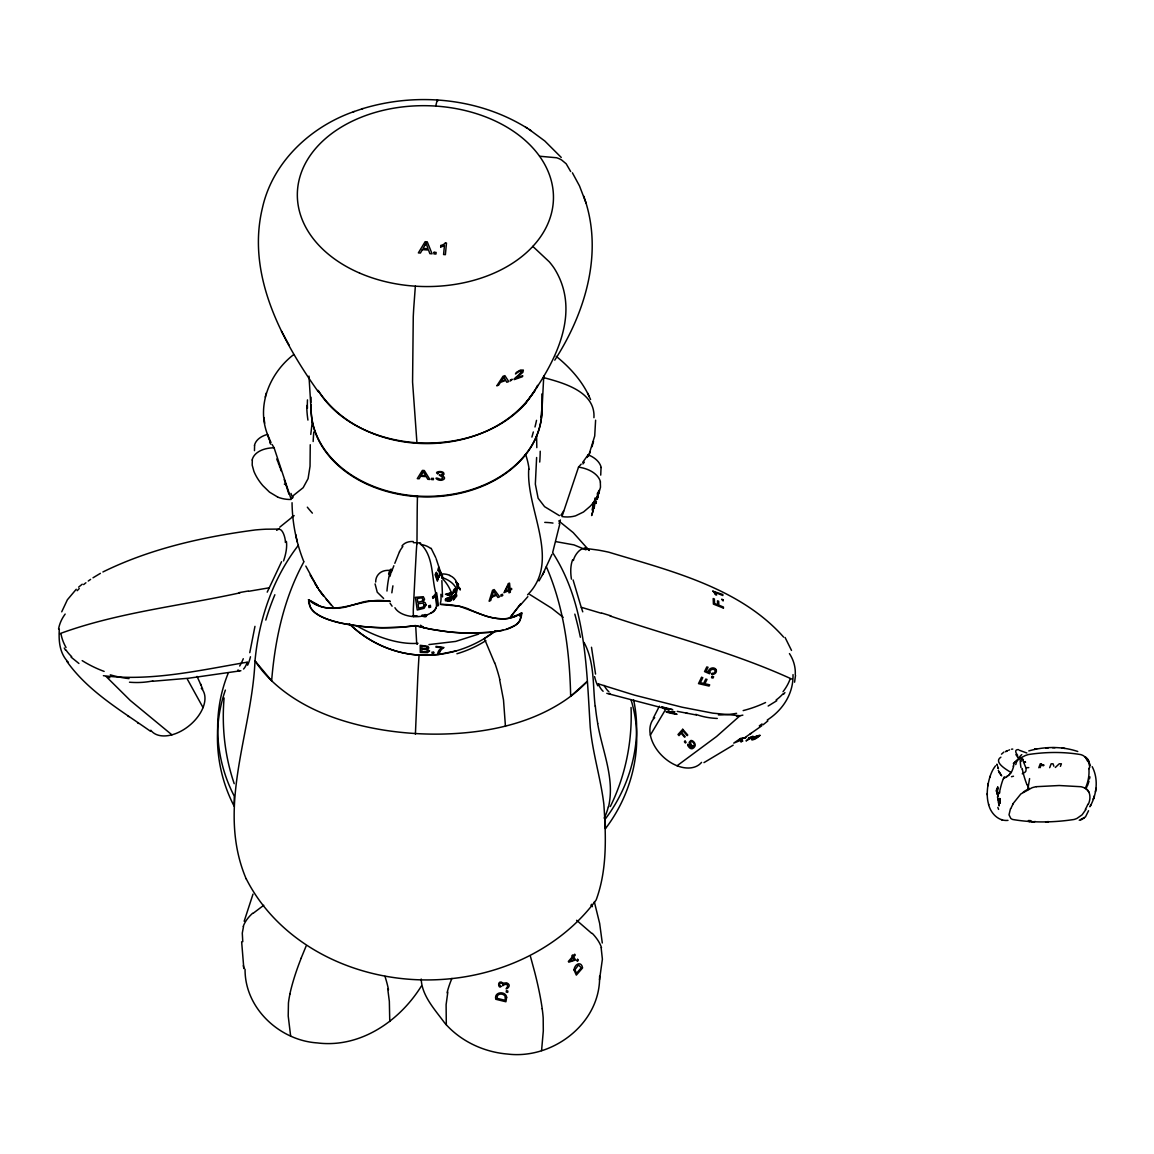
<?xml version="1.0" encoding="UTF-8"?>
<svg xmlns="http://www.w3.org/2000/svg" width="1154" height="1154" viewBox="0 0 1154 1154"><rect width="100%" height="100%" fill="white"/><g stroke="black" fill="none" stroke-linecap="round" stroke-linejoin="round"><path stroke-width="1.5" d="M439.414 572.124L438.78 568.028M988.718 804.727C984.968 792.856 988.92 775.041 994.258 767.641M310.815 402.515L311.003 397.178M416.969 543.895L417.185 512.318A103.73 5.611 -86.6 0 1 417.459 496.133M310.253 444.723L310.037 466.288L308.089 478.607L303.17 487.68L293.578 495.354L292.077 498.355M241.648 941.779L243.797 968.206M440.309 604.407L442.905 604.407A51.959 30.22 5.2 0 1 452.628 605.1L460.691 606.542A40.866 23.845 5.2 0 1 467.096 608.418C483.93 616.048 504.543 624.891 521.666 613.005C521.709 628.295 502.495 630.762 490.825 632.19C465.769 634.296 440.265 632.349 415.988 625.713C390.066 629.074 363.539 628.194 338.021 622.338C326.669 619.236 310.772 615.241 308.551 601.623M421.21 979.039C421.83 995.902 435.13 1009.822 444.665 1022.963C460.475 1041.254 483.858 1052.145 507.818 1054.078C552.896 1059.56 600.57 1023.252 599.604 976.212M415.411 734.218L417.806 676.605A114.419 5.64 -86.4 0 1 419.061 655.068C446.41 656.828 473.948 647.567 495.542 630.863L484.334 638.537L494.561 662.858M597.354 493.306L597.411 494.273M758.798 735.848L758.192 736.468A14.122 3.029 -22.1 0 1 755.25 738.43L752.177 739.425M454.532 595.825L455.758 593.589M536.624 457.518L535.341 484.103L538.11 498.225L544.587 506.664L559.416 515.665M599.157 490.277L597.339 499.293M594.613 500.245L594.209 508.337L594.916 499.826M595.507 499.408L595.565 498.254A7.689 1.111 -80.3 0 1 594.887 498.11M224.092 697.954C221.626 726.832 224.814 756.216 234.204 783.667M541.745 414.618L543.765 375.93M999.624 793.072L999.927 790.288M1027.767 789.798L1029.599 778.575M998.022 767.684C996.897 764.684 999.277 770.641 998.095 767.886M1090.27 806.156C1096.834 794.154 1098.651 779.109 1092.189 766.66M415.353 286.149L413.738 308.132A46.535 2.813 -86.8 0 0 413.262 316.643L412.569 382.032L416.94 442.775C455.599 445.112 497.345 433.817 524.392 404.852C552.896 367.073 583.116 314.061 554.237 268.305A45.828 27.032 43.5 0 0 549.275 261.814L532.773 246.365M795.524 675.278L794.587 682.187M310.772 434.409L312.316 421.325M420.59 543.101L416.983 542.741L416.623 546.722A14.728 0.808 -86.5 0 0 416.277 551.67L415.656 563.224A109.442 6.318 -86.5 0 1 415.325 569.254L413.32 609.139A19.503 1.067 -86.5 0 0 413.637 616.698M440.684 246.956L440.814 245.586M541.572 1050.63L543.303 1030.94L543.188 1017.9A64.97 11.165 74.3 0 0 542.192 1008.755M593.935 417.676C595.551 391.466 563.282 382.854 543.173 377.488M436.486 605.172L436.385 596.113M446.18 598.94L446.136 600.224L447.853 600.167L447.839 599.07M987.983 784.633L987.795 785.917L988.199 783.479M560.368 519.978L559.07 523.584M540.966 417.258L542.236 405.285L541.817 393.976M1095.449 791.875L1096.055 788.283M559.805 523.974L552.838 551.857M599.503 979.847L602.388 959.176L601.133 947.665M254.587 445.473L254.471 450.651M252.308 459.97L252.192 465.12L253.88 471.25A85.497 53.776 8 0 0 262.867 485.646L269.517 492.138L277.609 496.999M435.707 106.067L437.193 100.21A44.443 2.481 -87 0 1 437.64 100.21L437.856 100.874M997.114 793.375L997.792 786.797L996.248 790.548L996.407 791.456L997.734 788.269L996.955 794.37L998.643 793.303L997.503 797.356L998.83 792.336L997.373 793.274M249.769 652.674L254.962 626.348M793.014 674.628C793.534 693.323 783.148 709.811 767.237 720.053M439.27 475.073C439.732 475.736 446.165 478.319 440.395 479.386C431.668 475.289 437.9 481.997 442.833 479.905C447.81 477.525 440.092 475.852 443.944 474.308C444.737 469.822 432.981 471.669 437.64 473.746M293.664 354.61C269.892 372.843 256.26 405.429 267.497 434.438M519.661 616.077L520.093 614L521.666 613.005L519.848 620.823A27.263 16.084 4.5 0 1 515.463 625.237L506.043 629.449M1088.554 810.714L1085.525 816.83L1079.264 820.278M59.316 629.132C58.609 640.96 59.417 653.236 68.389 662.353M413.478 615.645L416.406 616.063M438.03 578.269L437.698 576.12M588.497 456.176L594.714 435.996L595.608 420.2M458.066 584.66L455.844 581.688L457.33 584.342A6.448 1.717 55.7 0 0 457.864 584.804C459.855 585.843 456.71 581.804 458.311 584.414M581.198 464.124L578.529 467.125L561.969 516.559A20.801 13.069 3.5 0 0 575.543 515.852L583.52 511.987L590.112 506.346A84.891 53.935 4.5 0 0 598.839 493.09L600.484 487.204L600.325 482.055M608.475 807.079C615.226 778.734 602.287 751.023 597.642 723.457M1000.114 789.307L1001.167 785.239A176.923 98.119 -10.2 0 1 1003.23 778.907M1089.967 776.887L1089.448 779.008M244.172 921.253L253 894.134M447.81 992.151L446.108 1004.701L446.309 1024.781M600.729 475.131L601.046 467.5M597.628 494.287L597.065 499.336M265.204 397.034L265.593 395.663M265.954 394.322L266.343 392.951M1003.432 778.907L1004.341 776.772M591.973 446.786L593.531 441.405M601.162 467.485A26.153 16.719 3.4 0 0 588.122 454.806L587.314 457.417M389.879 576.466L390.629 574.158M243.508 926.518L242.282 933.153L242.773 941.693M573.379 560.512C574.605 554.598 582.265 544.313 588.785 549.968M1013.226 766.314L1014.51 762.39M61.725 611.822L67.379 599.777L76.251 589.261M225.376 690.092C212.192 727.842 215.683 770.728 234.118 806.141L234.276 796.13C214.673 758.697 212.163 712.84 228.03 673.647M989.757 777.407L990.132 776.296M448.617 598.695L448.531 600.138L450.493 600.066L450.493 599.07M598.19 493.306L597.383 497.648M598.349 491.849L598.652 491.027M598.335 492.873L598.767 491.662L597.642 497.634M592.997 510.732L591.627 515.549L593.401 509.909M391.062 572.947L393.86 565.748M1038.802 767.727L1040.244 763.833L1041.096 763.833M1040.129 767.684L1041.139 764.987A8.381 3.88 -6.4 0 0 1043.504 765.722L1043.721 765.131M1088.352 804.223C1090.963 798.727 1090.804 790.403 1084.27 787.821A18.507 8.323 -7.6 0 0 1080.966 786.725L1059.257 785.513L1036.35 786.682M437.957 578.5L437.395 579.813L437.294 576.106M759.967 735.473C750.893 743.666 746.465 738.416 759.851 735.213M1049.678 767.698L1051.15 763.818L1053.054 763.818L1053.862 766.213M1087.414 785.34L1086.188 788.398M281.576 561.681L267.209 592.146M712.148 673.244L711.686 674.47A3.851 3.044 -19.2 0 0 715.61 672.97A3.851 3.044 -19.2 0 0 715.898 669.493M394.812 563.311L399.457 551.771M1060.411 766.371L1061.406 763.789L1059.271 763.789L1055.319 767.468M1010.5 808.651L1009.014 814.811L1010.789 818.402A13.386 5.958 -6.8 0 0 1012.707 819.484C1032.743 822.946 1053.934 822.528 1074.042 819.484A13.401 5.929 -7.3 0 0 1076.97 818.402L1082.091 814.811L1085.928 809.416M301.093 958.267L306.142 946.006M589.074 454.734L590.098 452.152M501.096 986.454C498.759 989.44 497.013 981.347 501.168 982.025C503.663 983.742 503.707 982.963 506.649 982.862C514.035 985.862 502.365 991.733 507.414 987.247C508.755 982.126 503.231 985.026 502.755 985.704M551.944 554.382L542.481 574.822M439.775 575.644L440.741 571.995L439.818 574.129A3.808 1.356 83.1 0 1 439.761 573.12L439.761 572.543M1000.215 803.227L999.696 798.438L999.609 799.462M418.008 643.312C397.856 644.797 375.252 636.373 357.149 626.059M1000.056 802.318L999.999 798.914M610.322 806.531C625.425 775.95 632.406 741.517 631.05 707.46M650.366 735.084L665.959 708.83M653.265 718.149L659.381 706.205M1089.939 806.761L1090.876 804.987M1012.621 804.179L1020.814 793.981L1032.022 787.764A18.493 8.395 -7 0 1 1036.35 786.667M539.019 580.938L544.515 571.187M554.771 360.149C584.804 313.599 603.153 254.241 584.977 199.801M303.877 561.839C283.87 598.248 274.998 639.662 271.637 680.773L254.991 660.867C258.885 619.453 272.748 578.486 298.309 545.366M535.514 389.533C489.671 461.571 365.097 461.384 318.042 390.355C338.685 423.893 378.974 440.28 416.94 442.775M588.093 454.835L582.683 462.379M534.792 390.874L525.488 403.64M59.619 633.748C117.073 612.586 179.937 605.994 239.859 592.867M994.517 767.251L995.541 765.809M520.757 603.657L510.573 616.972M436.284 573.466L436.342 576.812L436.717 573.596M593.488 502.495L592.146 510.01M519.473 605.634L510.01 617.563M421.369 986.064C399.486 1021.247 360.135 1048.308 317.263 1042.913C279.513 1040.432 244.648 1008.12 245.066 969.23M436.27 572.413L435.145 574.663L437.409 581.154L438.448 577.26L436.486 572.398M276.628 530.335C282.24 525.301 285.716 538.673 285.341 542.423M784.936 692.573L783.494 694.376M525.157 454.835L523.137 457.244A115.414 87.199 0.5 0 1 417.474 496.047M527.854 596.647L520.238 605.244M425.768 615.443L423.778 615.659L425.235 616.265M402.833 546.477L400.337 550.069A56.056 43.318 31.6 0 0 399.515 551.8M997.417 765.491L996.912 764.164A3.217 0.736 68.8 0 1 996.941 764.842M455.397 594.526L455.109 597.325L456.075 594.8M1008.726 775.329L1005.826 777.479M692.804 746.811C690.828 749.768 688.462 744.373 687.726 744.287A2.813 1.731 52.8 0 0 688.188 746.162L689.313 747.59A3.534 2.178 52.7 0 0 691.477 748.715L691.91 748.715A5.337 3.289 52.8 0 0 692.559 748.571L693.655 747.864A17.555 10.804 53 0 0 694.319 747.186L695.011 746.047A4.241 2.611 52.8 0 0 695.17 745.397A3.678 2.265 52.7 0 0 693.886 741.993A4.068 2.51 52.7 0 0 693.366 741.488A3.303 2.034 52.7 0 0 692.039 740.652A3.592 2.207 52.7 0 0 691.491 740.522A3.433 2.12 52.7 0 0 690.756 740.565L689.457 741.95A3.347 2.063 52.7 0 0 689.443 743.032M1001.47 754.182L1003.922 752.047M453.955 596.488L453.681 599.07L454.474 596.632M77.188 590.689L79.251 588.54M438.549 568.042L438.203 570.898L438.679 567.119L439.746 571.735M1013.327 763.53L1019.314 758.625L1024.954 755.711A20.383 11.598 -9.6 0 1 1028.56 754.514C1045.712 751.903 1063.728 751.687 1080.836 754.615A20.397 11.554 -10 0 1 1083.62 755.827L1087.847 759.476L1090.429 765.535M1031.2 821.374L1029.382 821.749A32.586 7.991 89.3 0 1 1028.257 820.97M453.594 592.536L452.642 593.43L451.921 592.276L452.31 594.324L454.113 592.045M448.747 598.493L449.887 598.248M279.773 527.162L294.111 515.593M253.043 913.377L263.747 905.284M78.631 587.141L82.237 584.198M417.517 616.121L412.367 616.236M763.039 724.813L767.872 720.918M83.622 584.588L85.901 582.77M1008.74 750.215L1009.548 749.811M1084.471 817.811L1083.317 818.662M426.057 616.654L421.874 616.193L425.162 616.568M1006.49 751.268L1007.557 750.576L1005.899 751.341M776.772 700.738L768.16 706.032M761.784 725.794L744.474 737.896M527.566 594.858C561.45 560.873 525.993 509.765 528.734 469.231M291.717 517.309L293.462 516.069M759.303 725.88L762.029 723.947M88.238 581.039L90.603 579.38M749.105 737.824L748.311 738.372A8.597 1.846 -22.1 0 0 751.283 737.348L746.047 740.911L753.115 736.266A6.967 1.5 -22.1 0 1 749.148 737.781M750.013 734.189L751.297 733.338M521.666 613.005L518.088 615.125M93.012 577.793L100.398 573.35M733.151 745.167L703.969 762.621M677.066 765.766L716.547 736.526L739.988 715.74L742.859 715.134M1047.327 821.908L1045.582 822.052L1048.423 821.634L1045.986 821.807L1047.356 821.879M102.908 571.966C150.409 548.597 203.147 536.826 255.38 529.946A270.397 251.558 66.9 0 1 265.939 529.196L279.355 529.08M446.483 598.594L447.42 598.522M454.157 595.767L453.06 597.527L453.392 600.094L456.796 595.94L456.335 593.834M1082.077 819.354L1080.678 819.903M1005.581 751.759L1006.288 751.355M1022.242 773.815L1025.055 772.141A4.602 2.669 -21.4 0 0 1025.848 771.189L1026.194 768.506L1022.833 760.356M516.357 615.976L508.092 618.472A21.363 12.665 4.4 0 1 503.505 618.876L497.807 618.587A39.986 23.859 4.4 0 1 485.603 616.02L459.653 606.326L441.189 604.422M478.708 634.08L455.657 641.422L428.927 644.581M354.292 111.476C310.772 126.507 272.604 161.949 262.434 207.908C246.379 274.162 280.999 339.348 318.23 391.711M1028.777 750.922C1044.514 746.378 1062.17 746.22 1077.764 751.485M516.516 377.935L522.733 375.714L522.56 376.637L514.179 379.623A3.116 1.428 -29.5 0 1 514.482 378.901M1000.879 757.183C993.19 761.986 1006.259 769.516 1010.471 772.141M362.039 108.851C416.45 92.046 478.751 97.816 527.364 128.296M353.312 111.823L362.904 108.563M1025.56 762.347L1025.17 761.553M1004.918 777.81L1003.865 777.926M455.989 650.957L438.433 654.506L420.503 655.155M509.693 617.852L520.093 614M247.23 662.18C200.118 670.214 151.246 681.653 103.398 675.696M503.101 630.228L489.224 632.392L467.918 633.128A137.485 83.752 5.3 0 1 448.993 631.959L429.605 629.031L415.397 625.555L401.26 627.271L381.887 627.79A137.975 83.636 6.9 0 1 362.933 626.593C346.561 624.328 328.933 622.496 315.028 612.76A27.422 16.055 7.1 0 1 310.527 607.783L308.507 599.719L317.913 604.754M435.707 593.069L436.659 592.867L438.448 605.562L436.948 605.879L435.563 595.983A9.968 9.304 -66.2 0 1 432.808 598.436L432.62 596.979M1036.379 748.917L1034.474 749.307L1036.638 748.859M249.163 591.209L269.329 587.79M240.897 670.748L188.679 678.22L152.415 681.293M736.483 716.374L739.988 715.74L712.739 713.143L682.072 707.2L634.599 695.17L598.378 683.889M610.062 693.467L608.764 693.597M1007.99 820.379C998.426 821.518 990.449 813.007 988.574 804.223M1011.524 749.191L1012.765 749.076M1028.777 767.612L1025.993 767.742M539.596 156.237L556.545 157.752A44.386 28.244 -36.3 0 1 561.623 159.988L566.196 163.796L570.667 171.528M277.566 497.042A21.032 13.011 8.7 0 0 291.226 499.451L274.075 447.781L271.565 447.896A26.643 16.646 9 0 0 252.163 459.941M413.377 542.654L416.983 542.741M1047.774 822.009L1046.361 821.792M1052.491 747.691L1055.001 747.72M442.011 647.596L435.996 647.221L435.996 646.384L443.944 647.553A19.128 11.006 5 0 0 439.948 651.707M418.96 655.068L418.238 655.025M445.329 242.96L446.483 243.032L445.386 254.659L443.583 254.544L444.449 245.485A11.165 8.799 0.8 0 1 440.669 246.913M1019.371 750.273L1026.858 752.999M390.24 601.321L369.583 600.888A40.967 23.83 6.3 0 0 363.193 601.941L345.897 607.004A40.563 23.974 7.4 0 1 332.612 608.302L326.899 607.869A21.508 12.636 7.3 0 1 322.269 606.889L315.648 604.292L308.507 599.719C329.092 617.707 354.783 601.422 377.603 600.426A52.074 30.192 6.2 0 1 387.355 600.946L389.951 601.263M584.515 548.265L598.104 550.083A270.555 256.52 -52.3 0 1 608.721 552.175C669.955 570.725 739.656 587.458 783.638 637.123M1062.185 748.109L1064.839 748.383M422.032 615.024L425.797 615.169M555.795 541.615L574.014 544.904L585.929 549.838M578.529 467.125L581.01 467.558A26.34 16.719 3.4 0 1 600.469 482.04M677.239 711.354L696.338 714.99M686.255 713.158L687.495 713.403M592.853 508.914L593.574 502.538M758.769 735.733L755.711 736.699A13.617 2.899 -22.2 0 0 752.769 738.675M668.079 709.364L606.816 693.338M239.585 670.791L237.926 669.998M109.803 677.73L106.269 676.662L130.287 700.478L171.917 734.838M600.888 613.149L581.212 607.264L573.091 579.943M610.033 615.962C670.719 636.445 733.612 652.443 791.875 679.129M1001.311 819.614L1002.408 819.96M715.437 594.541L716.634 595.017A8.886 5.308 39.5 0 0 715.062 592.406L722.866 595.522L722.822 594.512L712.84 591.151M449.627 575.543L450.565 575.961A16.43 12.752 -12.4 0 1 452.325 576.899A16.43 13.358 -11.4 0 1 455.498 592.853M708.844 672.118L706.234 670.964L708.037 667.243L706.796 666.954L704.546 671.585L709.551 673.748L710.229 672.71A2.625 2.077 -19.2 0 1 711.888 669.45A2.625 2.077 -19.2 0 1 715.134 671.008A2.625 2.077 -19.2 0 1 712.09 673.547M1020.699 757.803L1021.29 758.192A30.177 12.348 -53.7 0 1 1023.338 759.721M529.801 594.498L551.67 608.216L563.166 617.303M383.618 598.464L377.243 592.204L375.079 583.91M456.263 582.193L457.359 583.664M426.071 616.222L425.408 615.933A2.193 0.736 2.5 0 0 426.735 615.27A2.193 0.736 2.5 0 0 424.845 614.563M457.085 583.794L456.176 582.655M150.597 731.347C121.141 710.561 88.295 691.534 67.019 661.603M529.196 129.464L544.775 140.976L561.248 157.449M525.56 127.142L531.071 130.662M78.905 663.463L71.101 657.131M420.503 625.223L424.239 627.848M127.892 715.927L128.902 716.648M137.586 722.793L138.538 723.471M558.767 520.916L573.163 532.571L589.232 550.501M576.625 920.286L591.8 933.442M556.17 356.312C569.802 367.304 581.962 380.705 589.305 396.731M457.518 585.684L458.441 586.953M419.537 542.971C434.409 555.593 431.091 577.692 436.241 594.901M459.869 589.218L458.773 587.646M458.874 587.011L459.927 588.713M999.667 803.285L998.946 802.275M591.439 904.938L591.454 904.303M591.05 905.356L592.406 906.683M326.207 599.258L333.275 607.091M1024.824 762.477L1024.464 761.698M666.608 708.282L667.877 709.681L669.147 709.984L667.877 708.57L672.71 709.71L661.704 706.825L664.776 709.133L663.305 707.517M1001.672 775.82L998.297 770.425M331.126 604.941L319.052 589.939L310.109 575.038M1000.532 774.449L1001.34 775.445L999.162 772.314L999.595 773.021M431.12 548.251L435.75 557.598M320.336 591.685L323.625 596.055L319.052 589.939M392.072 606.182L390.052 603.181M1017.9 757.572L1015.895 754.557M785.081 637.484L791.5 650.409M1085.279 756.894L1087.313 760.832M314.97 583.592L317.855 588.064L305.81 566.08M274.075 447.781L272.084 444.478M65.389 649.962L64.249 648M552.622 552.593C586.174 604.566 586.42 667.575 590.228 727.164C592.637 753.274 600.772 778.431 603.874 804.439C605.994 836.116 607.321 869.784 596.142 899.99A198.099 168.455 -1.3 0 1 412.901 979.515A198.099 168.455 -1.3 0 1 246.264 878.872M187.424 679.317L203.046 707.59M572.384 172.783L579.481 185.895L586.073 203.075M493.566 591.122L495.816 594.483L492.008 596.07L492.931 593.084A16.473 10.862 -38.1 0 0 493.422 590.877M281.461 331.14L285.254 338.079M285.572 338.728L289.265 345.493M271.031 442.573L267.483 434.423A26.455 16.646 9.1 0 0 254.457 445.458M246.191 878.901C215.913 807.627 251.947 733.396 254.991 660.867A148.549 118.977 -1.4 0 0 274.017 683.009C304.093 710.287 344.065 723.616 383.503 730.049A262.982 205.989 0.4 0 0 440.727 734.103C483.598 733.309 527.941 724.986 564.176 700.911A148.116 119.093 1.1 0 0 587.213 681.423L570.667 696.266C569.687 652.241 564.104 607.437 546.361 566.758M584.011 642.403C594.613 661.92 592.738 684.755 595.132 706.104M458.268 586.924L458.729 588.194L457.518 586.549M197.045 676.403L201.041 685.159M590.574 399.5L587.574 393.052M998.571 809.372L997.835 807.382M459.48 588.107L460.331 589.939L457.099 585.929M200.493 683.875L202.7 689.097M276.744 459.003L277.609 461.225M288.904 494.114L284.245 479.602M278.027 462.307L278.835 464.442M303.718 561.421C296.261 542.784 292.279 522.791 292.049 502.711M279.225 465.509L280.004 467.644M269.675 441.16L270.166 442.501M280.408 468.74L281.215 471.005M436.154 558.724L442.545 578.024M269.199 439.818L267.483 434.423M581.313 607.552L582.756 611.836M583.751 196.122L584.833 199.382M631.108 700.06C644.639 743.84 632.868 792.726 605.417 828.687L605.129 819.225C630.603 785.787 642.706 741.459 633.618 700.002M594.353 901.894L599.647 923.388L602.287 942.991M530.494 956.594L534.677 972.029A76.986 13.184 74.3 0 1 542.236 1008.841M453.637 591.728L454.95 589.391L454.878 591.8A2.077 0.938 -67.6 0 0 455.397 588.987A2.077 0.938 -67.6 0 0 453.695 590.055A2.077 0.938 -67.6 0 0 453.551 592.637M499.61 679.547L503.505 699.959L505.452 726.4M297.256 541.962L295.698 534.778L296.001 536.307M387.701 988.617L389.345 1001.384L389.763 1021.478M441.405 574.418L441.693 576.625M595.551 674.08L591.497 647.264M1022.055 768.477L1022.228 769.314M998.628 801.958L999.104 805.91L998.224 801.179M243.364 965.552L243.869 968.581M263.92 417.633L264.713 423.201M290.635 1036.004L288.212 1016.039L288.442 1002.985A65.475 16.214 -66.2 0 1 289.942 993.969M1089.073 767.843L1089.174 768.694M308.983 376.089L311.191 411.805M1021.131 761.467L1021.131 757.529A32.687 18.493 -9.8 0 0 1015.26 761.77M536.596 435.808L536.812 447.637M987.276 793.418L987.305 794.89M442.53 596.892L441.867 580.606M415.714 626.059L416.695 643.312A73.798 3.88 -86.5 0 0 417.272 644.35M270.671 444.175A89.435 40.275 31.6 0 1 269.661 442.242M292.727 497.864A84.92 54.642 -70.9 0 1 290.981 493.407M286.048 484.507A20.051 12.492 8.8 0 1 284.36 484.146M243.278 658.718A92.782 16.993 -85.3 0 1 239.671 666.017M247.244 662.281A93.113 18.825 85.1 0 1 243.537 669.046M250.476 656.756A88.656 16.949 86.7 0 1 247.605 665.194M129.032 678.61A84.747 61.883 24.8 0 1 110.279 674.83M152.804 680.918A79.294 62.143 26.9 0 1 129.493 682.216M66.023 647.495A46.982 36.394 31.1 0 1 60.989 633.834M238.979 592.666A272.575 31.677 -8.3 0 1 248.37 590.992M265.809 620.073A78.227 23.037 -66.9 0 1 274.868 594.743M71.678 656.64A45.395 40.635 -3.7 0 1 65.792 649.745M104.148 671.412A64.537 34.995 24.6 0 1 82.179 660.622M58.566 628.959A57.873 43.102 0.5 0 1 65.158 614.072M286.394 541.399A47.877 20.613 -55.6 0 1 283.567 560.902M201.286 688.26A32.86 20.31 -39.5 0 1 189.617 725.347A32.86 20.31 -39.5 0 1 150.799 730.237M243.234 926.518A71.101 34.62 -7.4 0 1 252.582 913.29M289.87 994.056A77.578 19.142 -66.2 0 1 301.151 958.267M384.974 976.342A70.971 15.42 63.1 0 1 388.494 989.685M998.686 801.078A5.381 1.327 86.5 0 1 999.104 801.842M1043.779 765.073A6.794 3.145 -6.4 0 1 1041.023 763.861M439.674 575.702A5.236 1.861 83.1 0 1 439.515 572.254M435.779 593.098A8.078 7.53 -66.2 0 1 432.548 596.849M485.863 640.643A107.553 98.35 -6 0 1 456.926 653.755M494.763 662.843A103.745 53.502 65.3 0 1 499.826 679.576M608.259 806.963A204.186 99.835 33.1 0 1 604.162 818.128M597.714 723.428A464.701 310.08 -23.5 0 1 595.32 706.06M541.832 406.785A115.386 87.286 0.5 0 1 425.667 496.927A115.386 87.286 0.5 0 1 311.291 404.621M307.44 408.285A61.652 31.432 72.1 0 1 307.469 399.89M307.93 420.085A43.232 15.06 77.8 0 1 306.748 405.487M313.152 441.52A79.597 25.576 -77 0 1 313.83 431.957M312.388 513.141A136.922 22.416 35.6 0 1 307.325 507.183M592.319 933.398A70.408 33.581 16.6 0 1 601.508 947.708M447.088 992.829A71.346 20.195 -55 0 1 451.921 978.39M375.699 582.049A16.459 13.314 26.5 0 1 381.339 571.951A16.444 12.362 26.5 0 1 391.682 570.653M388.595 574.014A15.94 6.607 84.5 0 1 391.134 569.009M386.965 591.05A16.3 2.019 -81.9 0 1 390.326 571.143M391.841 592.824A15.968 1.269 -79.9 0 1 392.923 585.828M541.803 405.559A115.429 87.315 0.7 0 1 525.2 454.864M417.185 496.061A115.429 87.315 0.7 0 1 311.205 404.708M525.806 454.993A101.941 56.387 39.3 0 1 529.095 469.375M608.937 691.809A92.508 25.489 -87.6 0 1 604.105 685.418M603.124 691.26A92.782 27.191 -77.9 0 1 598.349 683.961M597.801 685.808A88.368 24.984 -79.5 0 1 594.584 676.619M736.598 713.331A83.175 59.157 -24 0 1 718.394 714.917M717.269 718.452A77.866 59.489 -27.2 0 1 695.775 714.34M790.129 679.028A46.174 34.533 -31.2 0 1 783.032 691.722M601.58 612.99A270.526 26.484 16 0 1 610.827 615.832M574.822 614.13A77.996 15.882 74.7 0 1 580.39 637.268M782.888 693.915A44.386 40.491 -0.3 0 1 776.123 700.002M765.564 702.526A63.326 32.73 -21.3 0 1 743.162 710.59M789.437 653.597A57.051 43.722 -3.8 0 1 795.265 674.542M571.432 579.135A47.66 23.945 61.5 0 1 572.673 559.676M436.154 607.538A21.421 12.377 1.4 0 1 416.089 616.683A21.421 12.377 1.4 0 1 394.928 607.711M436.63 605.273A19.575 11.771 59.2 0 1 430.947 613.048M420.402 544.428A14.901 9.29 5.7 0 1 430.63 548.467M401.967 545.972A14.901 11.396 20.4 0 1 413.233 541.5M441.434 573.971A16.401 12.506 -10.4 0 1 449.8 575.341M441.751 577.476A16.43 9.347 22.4 0 1 455.412 587.025A16.43 9.347 22.4 0 1 452.902 596.69M441.78 577.923A16.416 6.535 54.6 0 1 451.632 594.079A16.416 6.535 54.6 0 1 447.146 600.801M442.4 575.327A16.372 2.337 -87.1 0 1 442.588 577.793M440.886 594.281A15.81 3.073 80.4 0 1 440.237 603.282M533.336 431.957A44.804 3.476 -74 0 1 531.907 437.077M536.523 420.344A62.403 20.022 -69.9 0 1 534.98 426.98M544.76 522.387A133.965 27.292 -18.1 0 1 552.982 523.079M540.216 451.228A80.044 26.441 82.2 0 1 539.726 462.062M701.56 762.376A32.399 21.695 44.2 0 1 662.814 756.476A32.399 21.695 44.2 0 1 654.707 717.658M584.342 462.177A88.67 36.221 -27 0 1 582.9 463.951M563.585 511.02A84.978 60.47 76 0 1 560.916 515.203M1018.088 757.284A16.574 7.054 -84.3 0 1 1019.992 757.832M1017.64 755.336A25.907 5.986 32.3 0 1 1018.477 749.595M1011.481 776.714A26.715 1.414 -11.1 0 1 1013.486 776.224M1007.341 776.137A27.177 2.64 -37.9 0 1 1006.158 776.757M1009.591 774.161A9.319 3.058 -67.9 0 1 1008.726 775.243M1010.832 772.459A8.266 2.827 -68.7 0 1 1009.591 774.435M1013.688 765.953A8.9 2.755 -67.6 0 1 1010.976 772.978M1015.751 764.597A16.719 6.304 89.3 0 1 1018.217 758.885M1019.934 756.534A9.434 7.011 -85.7 0 1 1021.795 754.629M1020.987 767.569A37.592 12.882 67 0 1 1020.208 760.356M1027.002 784.864A29.485 8.338 69.8 0 1 1022.386 769.458M1029.007 788.586A31.461 10.458 69.7 0 1 1027.377 784.677M1023.295 792.077A29.268 13.314 -6.9 0 1 1028.546 789.047M1085.366 756.851A31.071 17.584 -9.8 0 1 1089.188 761.9M1087.833 760.414A38.342 27.249 -61.7 0 1 1089.794 767.468M1088.886 768.838A29.715 19.921 -66.8 0 1 1086.924 784.345A31.158 22.662 -64.9 0 1 1085.25 788.398M1085.712 788.571A27.826 12.521 -7.6 0 1 1088.857 792.149M1089.001 781.128A177.918 101.422 -8.5 0 1 1087.616 785.34M1087.89 804.208A145.029 66.701 -5.2 0 1 1085.337 809.372M1010.817 808.637A148.073 64.537 -9.7 0 1 1012.996 804.179M1035.066 821.417A6.924 2.669 13.9 0 1 1031.892 822.095M1030.796 820.667A6.765 1.471 4.6 0 1 1028.589 820.48M445.415 243.018A9.044 7.14 0.8 0 1 440.77 245.456M514.309 378.887A12.42 5.655 -29.5 0 1 518.016 375.641L521.954 371.098L519.3 371.227L515.477 373.954L516.487 372.309L520.468 370.059L523.368 370.088L522.892 372.295L517.742 376.767A6.881 3.145 -29.5 0 0 516.487 377.935M595.507 499.365A9.492 1.37 -80.3 0 1 595.276 499.682M592.882 509.073A10.891 1.558 -80.4 0 1 593.444 509.664M501.124 986.281A1.861 1.63 25 0 1 499.841 983.554A1.861 1.63 25 0 1 502.956 984.001M502.625 984.131A2.697 2.38 25.1 0 1 502.798 985.53M712.869 591.122A7.198 4.299 39.5 0 1 715.336 594.526M708.498 672.219A3.996 3.159 -19.2 0 1 711.21 668.224A3.996 3.159 -19.2 0 1 715.927 669.464M690.698 745.441A3.549 2.178 52.7 0 1 690.15 744.748M689.486 743.436A3.549 2.178 52.7 0 1 689.342 742.844M692.963 746.624A3.188 1.962 52.7 0 1 689.602 743.638M437.9 473.76A2.395 1.515 6 0 1 441.304 472.52A2.395 1.515 6 0 1 441.751 475.145M441.448 474.871A3.476 2.207 6 0 1 439.53 475.102M442.141 647.668A17.281 9.939 5 0 0 437.77 653.51L439.256 653.597A15.911 9.16 5 0 1 439.818 651.678M574 969.908L576.322 975.13L582.611 967.903C581.327 960.777 574.692 963.864 574 969.908M422.999 599.618L421.917 601.321L417.806 602.316L417.258 598.479L421.744 597.786L422.999 599.618M425.985 604.956L424.109 608.259L417.229 610.004L415.426 597.31L423.33 596.733L424.571 599.272L423.215 601.811L425.249 602.777L425.985 604.956M506.649 997.33L505.914 1001.759L495.787 999.277C493.724 991.401 505.957 990.738 506.649 997.33M424.297 605.114L423.1 607.091L418.642 608.172L418.022 603.802L422.826 603.08L424.297 605.114M445.458 599.258L445.458 600.758L451.171 600.542C451.834 596.012 446.526 597.887 445.458 599.157M427.831 650.842L426.504 651.88L421.888 651.693L421.874 649.24L426.576 649.673L427.831 650.842M429.519 650.943L427.485 652.645L420.287 652.428L420.215 645.302L427.932 646.327L428.87 647.942L427.196 649.082L429.519 650.943M427.312 647.683L426.143 648.577L421.859 648.404L421.845 646.254L426.244 646.629L427.312 647.683M505.423 997.33L504.947 1000.273L497.201 998.369C495.946 992.671 504.875 992.873 505.423 997.33M574.966 969.764L576.495 973.312L581.313 967.788L578.471 965.004L574.981 969.663M595.998 502.12L595.94 503.476L596.387 501.067L595.998 502.12M434.077 252.293L433.918 253.909L435.967 254.039L436.125 252.423L434.077 252.293M510.515 379.911L510.313 380.993L512.289 379.277L510.515 379.911M506.491 990.781L506.245 992.051L507.673 992.411L507.904 991.127L506.491 990.781M491.676 597.238L490.71 600.513L489.123 601.176L492.57 590.228L494.172 589.564L499.624 596.777L497.937 597.483L496.364 595.262L491.676 597.238M1093.732 797.933L1093.285 799.304L1094.396 795.928L1093.732 797.933M998.037 798.496L997.994 800.01L998.037 798.496M439.155 575.457L439.212 576.971L439.155 575.457M537.634 385.479L536.307 388.206L537.692 385.494M701.545 677.384L698.502 683.615L709.09 686.053L709.681 684.841L704.878 683.731L706.998 679.389L705.758 679.1L703.637 683.442L700.348 682.692L702.8 677.672L701.545 677.384M712.162 676.432L711.528 677.715L712.999 678.062L713.634 676.763L712.162 676.432M508.337 585.496L505.207 591.093L508.698 589.622L508.337 585.496M508.424 583.592L503.937 592.694L508.799 590.66L508.986 592.839L510.356 592.262L510.169 590.083L511.669 589.449L511.583 588.41L510.082 589.045L509.549 583.116L508.424 583.592M422.378 249.625L420.417 253.029L418.354 252.899L425.148 241.691L427.24 241.835L432.086 253.793L429.879 253.649L428.509 250.029L422.378 249.625M420.619 476.27L419.162 478.766L417.272 478.65L422.378 470.399L424.297 470.515L429.851 479.444L427.831 479.314L426.244 476.631L420.619 476.27M424.903 245.326L423.071 248.413L428.033 248.73L426.129 243.35A21.868 17.252 1 0 1 426.028 242.975A18.868 14.872 0 0 1 424.888 245.326M422.494 473.111L421.123 475.376L425.682 475.664L423.431 471.64A20.224 12.838 6 0 1 423.302 471.366A17.44 11.035 6.7 0 1 422.494 473.111M500.403 382.335L498.6 385.176L496.797 385.825L503.043 376.276L504.875 375.627L508.726 381.57L506.808 382.248L505.74 380.431L500.403 382.335M502.711 378.7L501.038 381.31L505.365 379.767L503.851 376.997A21.335 9.809 -29.6 0 1 503.779 376.781A18.45 8.525 -29.2 0 1 502.711 378.7M455.917 591.439L455.556 592.608L455.917 591.439M572.485 956.738L568.374 961.426L568.807 962.162L575.572 960.027L573.726 956.839L575.24 955.108L574.706 954.199L573.192 955.93L572.615 954.935L571.908 955.743L572.485 956.738M573.004 957.647L570.148 960.907L574.346 959.955L573.004 957.647M577.664 959.335L576.784 960.344L577.375 961.369L578.255 960.359L577.664 959.335M682.735 729.285L678.018 734.492L678.999 735.617L681.134 733.252L684.611 737.233L685.159 736.627L681.697 732.646L683.154 731.03L687.178 735.632L687.741 735.011L682.735 729.285M685.072 741.099L684.409 741.82L685.433 743.003L686.096 742.282L685.072 741.099M740.435 738.531L733.756 743.104L742.44 739.627L738.647 740.305L740.724 738.892L745.888 737.565L740.435 738.531M741.676 741.229L740.753 741.863L742.815 741.027L741.676 741.229M502.581 595.522L501.024 596.185L500.908 594.916L502.466 594.252L502.581 595.522M430.37 605.432L428.668 605.792L428.913 607.552L430.63 607.206L430.37 605.432M1048.034 747.778L1045.668 747.879L1048.034 747.778M449.786 593.142L445.444 594.209L449.786 595.825L449.786 594.137L451.156 593.618L449.786 593.142M449.151 594.166L446.569 594.252L449.151 595.377L449.151 594.166M451.156 596.315L450.363 596.878L451.156 596.315M671.715 711.874C653.424 710.2 686.673 716.519 674.109 713.461L671.715 711.874M672.046 712.234L668.065 712.047L672.897 713.172L672.046 712.234M433.702 652.27L431.985 652.154L431.985 653.15L433.702 653.251L433.702 652.27M433.399 478.477L431.524 478.347L431.524 479.545L433.399 479.66L433.399 478.477M417.69 654.982C392.129 653.121 367.563 641.653 349.287 623.766C367.549 641.624 392.086 653.077 417.604 654.967M674.715 711.903L673.215 711.556L674.715 711.903M723.443 608.1L713.417 604.105L713.186 598.522L714.369 598.998L714.557 603.484L717.658 604.71L717.485 600.83L718.668 601.306L718.841 605.186L723.385 607.004L723.443 608.1M723.068 599.791L721.668 599.229L723.111 600.946L723.068 599.791M456.796 584.27L456.796 584.27M359.529 273.036A128.065 90.416 1.1 0 0 553.444 198.791A128.065 90.416 1.1 0 0 363.221 116.467A128.065 90.416 1.1 0 0 359.529 273.036M690.539 743.565A2.496 1.529 52.7 0 0 693.842 745.801A2.496 1.529 52.7 0 0 692.703 742.036A2.496 1.529 52.7 0 0 690.539 743.565"/></g></svg>
